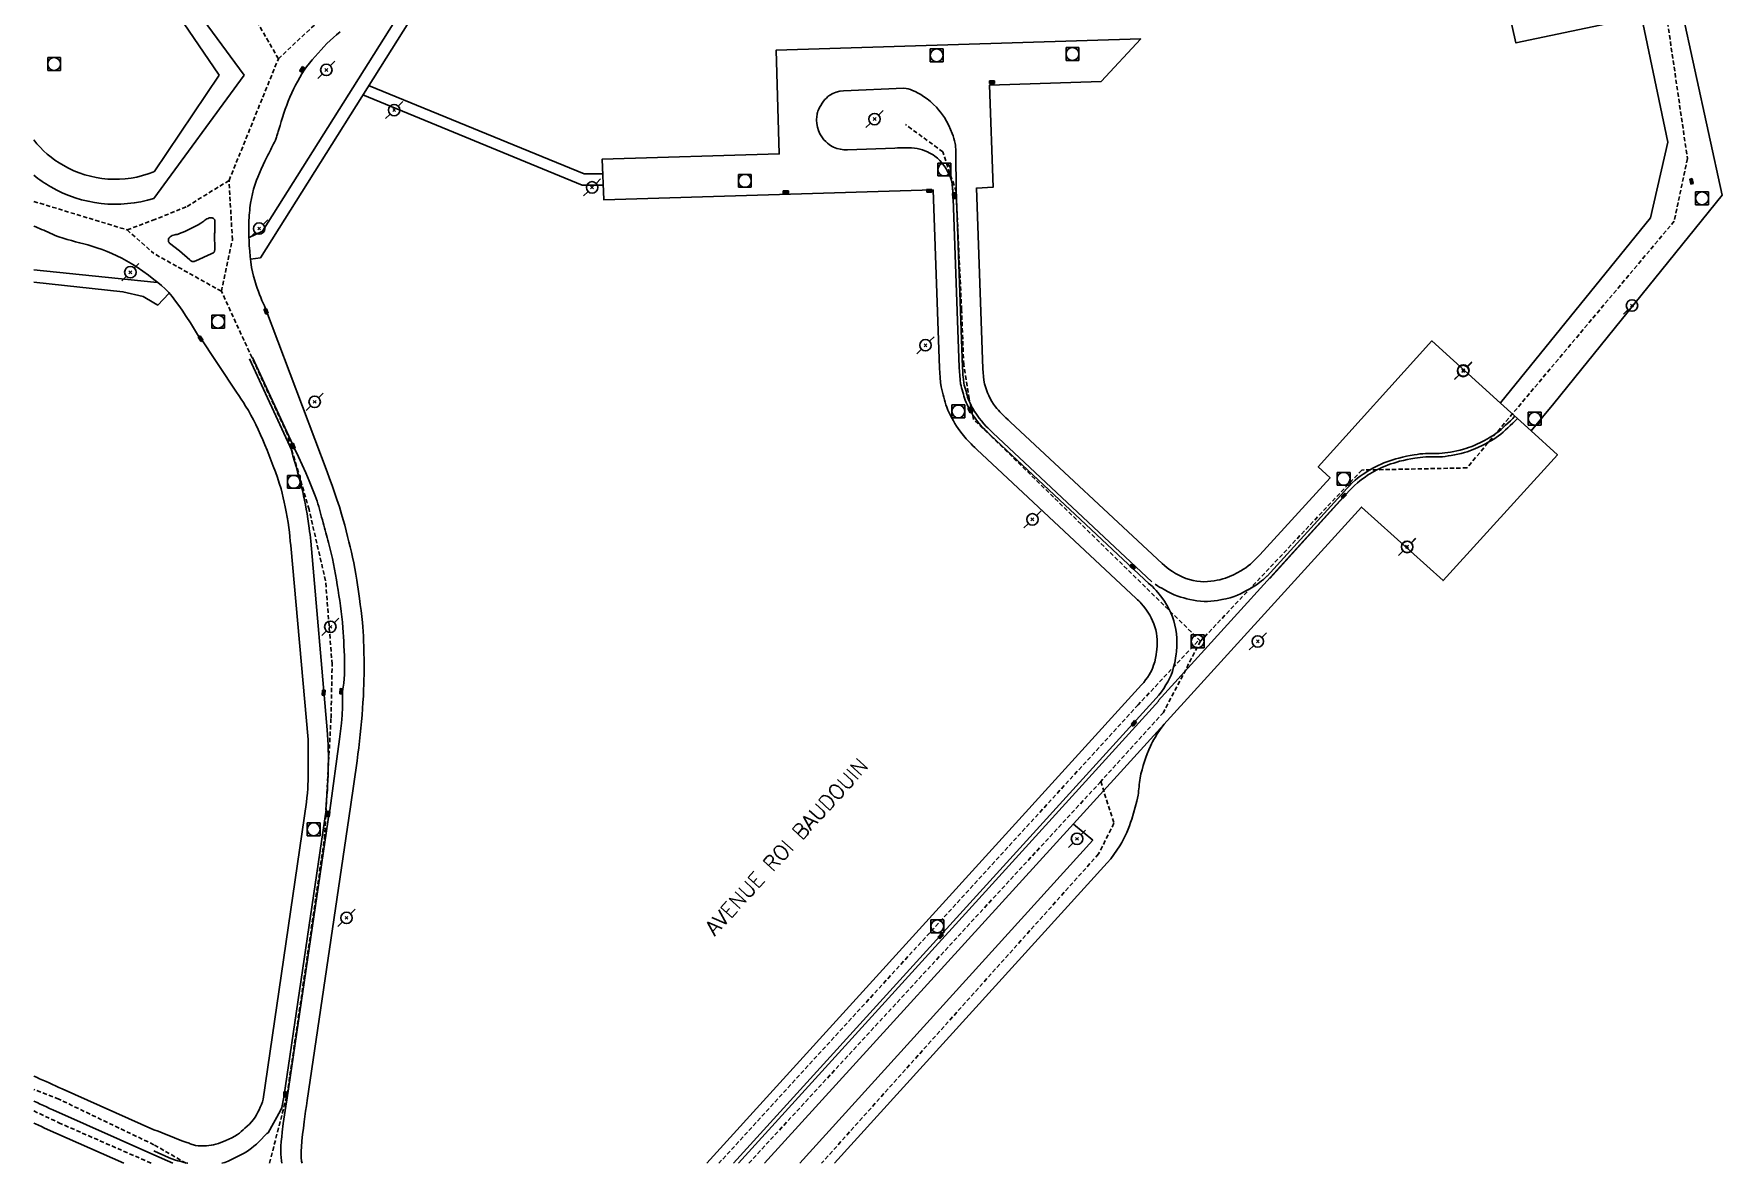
# Model space of a CAD drawing. Header units: millimetres. Extents: x 157000 to 158001, y 157000 to 158002.
# Drawn here: x 157000 to 157196.8, y 157000 to 157131.6 of the extents above; entities that cross this region are included whole.
import ezdxf

# ---------------------------------------------------------------- set-up
doc = ezdxf.new("R2010")
doc.units = ezdxf.units.MM
doc.linetypes.add('DASHED', pattern=[0.75, 0.5, -0.25])
doc.layers.get('0').update_dxf_attribs({"linetype": 'CONTINUOUS'})
for name, color, linetype in [('W0001', 6, 'DASHED'), ('W0008', 7, 'CONTINUOUS'), ('W0051', 7, 'CONTINUOUS'), ('W0071', 7, 'CONTINUOUS'), ('W0330', 7, 'CONTINUOUS'), ('W0401', 7, 'CONTINUOUS'), ('W0420', 7, 'CONTINUOUS'), ('W0473', 7, 'CONTINUOUS'), ('W0989', 7, 'CONTINUOUS')]:
    doc.layers.add(name, color=color, linetype=linetype)
doc.styles.get("Standard").update_dxf_attribs({"font": 'romans.shx', "width": 0.85})

# ---------------------------------------------------------------- blocks, each defined once
blk = doc.blocks.new('T473')
for p, q in [((-0.166667, 0.166667), (0.166667, -0.166667)), ((-0.166667, -0.166667), (0.166667, 0.166667)), ((0.500001, 0.500001), (1.000002, 1.000002)), ((-1.000002, -1.000002), (-0.500001, -0.500001))]:
    blk.add_line(p, q)
blk.add_ellipse((0, 0), major_axis=(0.471405, 0.471405), ratio=1, start_param=5.4977871438, end_param=11.780972451)
blk = doc.blocks.new('T420')
for p, q in [((0.75, 0.75), (-0.75, 0.75)), ((-0.75, 0.75), (-0.75, -0.75)), ((0.75, 0.75), (0.75, -0.75)), ((0.75, -0.75), (-0.75, -0.75))]:
    blk.add_line(p, q)
blk.add_ellipse((0, 0), major_axis=(-0.53, 0.53), ratio=1, start_param=3.926991, end_param=10.210176)
blk = doc.blocks.new('T401')
for p, q in [((-0.3, 0.3), (0, 0.3)), ((-0.3, -0.25), (-0.3, 0.3)), ((-0.3, 0.15), (0, 0.15)), ((-0.3, 0), (0, 0)), ((0, 0.3), (0, -0.25)), ((-0.3, -0.15), (0, -0.15)), ((-0.3, -0.25), (-0.3, -0.3)), ((-0.3, -0.3), (0, -0.3)), ((0, -0.3), (0, -0.25))]:
    blk.add_line(p, q)

msp = doc.modelspace()

# ---------------------------------------------------------------- linework, layer by layer
at = {"layer": 'W0001'}
for points in [[(157179.63, 157171), (157183.56, 157151.21), (157190.34, 157133.69), (157192.76, 157117.08), (157191.23, 157109.79), (157167.07, 157081.03), (157154.8, 157080.78), (157136.01, 157060.84)], [(157028.51, 157128.71), (157045.98, 157145.04)], [(157028.51, 157128.71), (157021.61, 157140.72)], [(157022.76, 157114.52), (157028.51, 157128.71)], [(157136.01, 157060.84), (157111.73, 157084.61), (157109.55, 157086.66), (157109.04, 157089.09), (157108.4, 157093.05), (157108.15, 157099.44), (157107.51, 157113.24), (157105.97, 157117.85), (157101.63, 157121.04)], [(157022.76, 157114.52), (157017.78, 157111.45), (157014, 157109.93)], [(157021.87, 157101.61), (157023.15, 157107.62), (157022.76, 157114.52)], [(157000, 157112.08), (157010.88, 157108.77)], [(157010.88, 157108.77), (157014, 157109.93)], [(157010.88, 157108.77), (157014, 157106.01)], [(157021.87, 157101.61), (157014, 157106.01)], [(157027.48, 157000), (157029.54, 157008.05), (157033.88, 157037.83), (157034.65, 157051.89), (157034.78, 157058.15), (157034.01, 157067.87), (157032.09, 157076.18), (157029.54, 157085), (157021.87, 157101.61)], [(157135.68, 157060.82), (157128.73, 157053.42), (157091.79, 157013.03), (157080.18, 157000.34), (157079.87, 157000)], [(157136.01, 157060.84), (157131.67, 157052.53), (157124.38, 157044.48)], [(157083.35, 157000), (157124.38, 157044.48)], [(157124.38, 157044.48), (157125.91, 157039.62), (157124.12, 157036.04), (157091.83, 157000)], [(157014, 157002.16), (157002.91, 157007.47), (157000, 157008.59)], [(157000, 157006.1), (157002.91, 157004.72), (157013.69, 157000)], [(157017.75, 157000), (157014, 157002.16)]]:
    msp.add_lwpolyline(points, dxfattribs=at)
at = {"layer": 'W0008'}
for points in [[(157187.84, 157154.04), (157168.44, 157149.81), (157172.76, 157130.56), (157187.4, 157133.62), (157190.48, 157118.98), (157188.47, 157110.16), (157170.99, 157088.6)], [(157177.18, 157088.54), (157196.82, 157112.82), (157192.04, 157134.74), (157187.83, 157154.06)], [(157024.54, 157126.79), (157014.01, 157141.14)], [(157027.02, 157099.57), (157026.88, 157099.9), (157026.74, 157100.22), (157026.6, 157100.55), (157026.47, 157100.88), (157026.33, 157101.24), (157026.18, 157101.6), (157026.05, 157101.97), (157025.92, 157102.34), (157025.77, 157102.85), (157025.63, 157103.36), (157025.5, 157103.88), (157025.39, 157104.4), (157025.3, 157105.03), (157025.23, 157105.67), (157025.17, 157106.3), (157025.12, 157106.94), (157025.09, 157107.46), (157025.07, 157107.98), (157025.06, 157108.5), (157025.06, 157109.02), (157025.06, 157109.31), (157025.07, 157109.6), (157025.08, 157109.89), (157025.1, 157110.18), (157025.12, 157110.47), (157025.14, 157110.76), (157025.17, 157111.05), (157025.2, 157111.33), (157025.28, 157111.88), (157025.38, 157112.43), (157025.5, 157112.97), (157025.63, 157113.51), (157025.74, 157113.87), (157025.85, 157114.22), (157025.98, 157114.56), (157026.12, 157114.91), (157026.31, 157115.39), (157026.51, 157115.86), (157026.73, 157116.33), (157026.94, 157116.79), (157027.05, 157117.02), (157027.16, 157117.24), (157027.28, 157117.46), (157027.39, 157117.68), (157027.51, 157117.9), (157027.62, 157118.12), (157027.73, 157118.34), (157027.84, 157118.56), (157027.95, 157118.78), (157028.06, 157119), (157028.16, 157119.23), (157028.25, 157119.46), (157028.3, 157119.58), (157028.34, 157119.71), (157028.38, 157119.84), (157028.41, 157119.97), (157028.45, 157120.09), (157028.49, 157120.22), (157028.53, 157120.35), (157028.56, 157120.48), (157028.71, 157120.95), (157028.85, 157121.41), (157029, 157121.88), (157029.15, 157122.35), (157029.32, 157122.82), (157029.49, 157123.3), (157029.67, 157123.78), (157029.86, 157124.25), (157030.07, 157124.72), (157030.29, 157125.18), (157030.52, 157125.64), (157030.77, 157126.1), (157031.01, 157126.53), (157031.26, 157126.96), (157031.53, 157127.38), (157031.81, 157127.78), (157032.13, 157128.2), (157032.46, 157128.59), (157032.81, 157128.98), (157033.15, 157129.37), (157033.49, 157129.74), (157033.83, 157130.11), (157034.18, 157130.48), (157034.54, 157130.83), (157034.92, 157131.18), (157035.3, 157131.51), (157035.7, 157131.83)], [(157104.85, 157113.44), (157066.46, 157112.26), (157066.24, 157117), (157086.89, 157117.62), (157086.52, 157129.7), (157129.04, 157131.03), (157124.42, 157126.07), (157111.4, 157125.62), (157111.82, 157113.73), (157109.9, 157113.63)], [(157014, 157112.44), (157024.54, 157126.79)], [(157128.49, 157065.8), (157109.94, 157083.17), (157109.71, 157083.39), (157109.48, 157083.6), (157109.26, 157083.82), (157109.04, 157084.05), (157108.7, 157084.43), (157108.38, 157084.82), (157108.06, 157085.21), (157107.76, 157085.62), (157107.57, 157085.9), (157107.38, 157086.2), (157107.2, 157086.5), (157107.04, 157086.8), (157106.87, 157087.12), (157106.7, 157087.44), (157106.55, 157087.77), (157106.42, 157088.11), (157106.32, 157088.39), (157106.23, 157088.68), (157106.15, 157088.98), (157106.08, 157089.27), (157105.99, 157089.56), (157105.91, 157089.86), (157105.84, 157090.16), (157105.78, 157090.46), (157105.7, 157091), (157105.64, 157091.55), (157105.6, 157092.1), (157105.58, 157092.65), (157104.84, 157113.43)], [(157130.33, 157067.76), (157111.78, 157085.13), (157111.59, 157085.31), (157111.39, 157085.49), (157111.2, 157085.68), (157111.02, 157085.87), (157110.74, 157086.18), (157110.47, 157086.5), (157110.2, 157086.84), (157109.95, 157087.18), (157109.8, 157087.39), (157109.66, 157087.62), (157109.53, 157087.85), (157109.4, 157088.08), (157109.27, 157088.32), (157109.15, 157088.56), (157109.03, 157088.81), (157108.93, 157089.06), (157108.85, 157089.29), (157108.79, 157089.51), (157108.73, 157089.74), (157108.67, 157089.97), (157108.6, 157090.21), (157108.54, 157090.44), (157108.47, 157090.67), (157108.43, 157090.91), (157108.36, 157091.37), (157108.31, 157091.82), (157108.28, 157092.28), (157108.26, 157092.74), (157107.52, 157113.53)], [(157109.9, 157113.66), (157110.63, 157092.58), (157110.65, 157092.14), (157110.69, 157091.7), (157110.75, 157091.26), (157110.84, 157090.83), (157110.93, 157090.47), (157111.04, 157090.12), (157111.17, 157089.78), (157111.32, 157089.45), (157111.49, 157089.11), (157111.68, 157088.77), (157111.89, 157088.45), (157112.11, 157088.14), (157112.27, 157087.94), (157112.44, 157087.74), (157112.62, 157087.56), (157112.8, 157087.37), (157113.06, 157087.11), (157113.32, 157086.87), (157113.59, 157086.62), (157113.86, 157086.37), (157131.54, 157069.89), (157131.82, 157069.64), (157132.11, 157069.4), (157132.41, 157069.17), (157132.72, 157068.95), (157133.09, 157068.72), (157133.48, 157068.51), (157133.88, 157068.32), (157134.29, 157068.16), (157134.71, 157068.02), (157135.13, 157067.91), (157135.56, 157067.83), (157136, 157067.78), (157136.4, 157067.77), (157136.8, 157067.79), (157137.19, 157067.82), (157137.59, 157067.88), (157137.93, 157067.93), (157138.26, 157068), (157138.59, 157068.09), (157138.92, 157068.19), (157139.39, 157068.36), (157139.84, 157068.57), (157140.29, 157068.79), (157140.72, 157069.03), (157141.01, 157069.21), (157141.29, 157069.4), (157141.56, 157069.6), (157141.82, 157069.81), (157142.11, 157070.07), (157142.39, 157070.35), (157142.65, 157070.63), (157142.91, 157070.91), (157151.11, 157079.89), (157149.72, 157081.14), (157162.96, 157095.83), (157170.99, 157088.57)], [(157014, 157102.99), (157013.36, 157103.48), (157012.71, 157103.95), (157012.05, 157104.41), (157011.37, 157104.84), (157010.82, 157105.16), (157010.26, 157105.46), (157009.69, 157105.75), (157009.11, 157106.01), (157008.54, 157106.25), (157007.96, 157106.47), (157007.37, 157106.67), (157006.78, 157106.86), (157006.31, 157107.01), (157005.83, 157107.14), (157005.34, 157107.27), (157004.86, 157107.39), (157004.38, 157107.52), (157003.9, 157107.65), (157003.42, 157107.79), (157002.94, 157107.95), (157002.68, 157108.05), (157002.42, 157108.15), (157002.17, 157108.26), (157001.92, 157108.37), (157001.66, 157108.49), (157001.41, 157108.6), (157001.16, 157108.72), (157000.9, 157108.83), (157000.24, 157109.11), (157000, 157109.21)], [(157019.22, 157096.39), (157018.75, 157097.16), (157018.27, 157097.92), (157017.78, 157098.67), (157017.28, 157099.41), (157016.91, 157099.94), (157016.54, 157100.47), (157016.15, 157100.99), (157015.73, 157101.48), (157015.32, 157101.89), (157014.89, 157102.27), (157014.45, 157102.63), (157014, 157102.99)], [(157027, 157099.6), (157034.19, 157080.59), (157034.49, 157079.79), (157034.78, 157078.98), (157035.07, 157078.17), (157035.34, 157077.36), (157035.49, 157076.93), (157035.63, 157076.5), (157035.76, 157076.07), (157035.89, 157075.64), (157036.08, 157074.99), (157036.25, 157074.34), (157036.41, 157073.69), (157036.58, 157073.03), (157036.73, 157072.43), (157036.88, 157071.83), (157037.03, 157071.22), (157037.17, 157070.61), (157037.3, 157069.95), (157037.43, 157069.29), (157037.54, 157068.63), (157037.66, 157067.96), (157037.74, 157067.42), (157037.82, 157066.88), (157037.9, 157066.34), (157037.97, 157065.8), (157038.06, 157065.11), (157038.15, 157064.41), (157038.23, 157063.72), (157038.3, 157063.02), (157038.35, 157062.49), (157038.39, 157061.95), (157038.42, 157061.42), (157038.45, 157060.88), (157038.47, 157060.17), (157038.49, 157059.45), (157038.5, 157058.74), (157038.5, 157058.03), (157038.5, 157057.48), (157038.5, 157056.93), (157038.49, 157056.38), (157038.48, 157055.84), (157038.45, 157055.12), (157038.42, 157054.41), (157038.37, 157053.7), (157038.33, 157052.99), (157038.27, 157052.23), (157038.21, 157051.47), (157038.14, 157050.71), (157038.06, 157049.96), (157037.98, 157049.19), (157037.88, 157048.42), (157037.79, 157047.66), (157037.68, 157046.89), (157036.92, 157041.54), (157031.87, 157007.31), (157031.78, 157006.68), (157031.69, 157006.06), (157031.61, 157005.44), (157031.53, 157004.82), (157031.43, 157004.08), (157031.33, 157003.34), (157031.25, 157002.6), (157031.19, 157001.86), (157031.17, 157001.45), (157031.16, 157001.05), (157031.17, 157000.65), (157031.22, 157000.24), (157031.27, 157000)], [(157031.79, 157042.08), (157031.84, 157042.6), (157031.89, 157043.13), (157031.93, 157043.65), (157031.96, 157044.18), (157031.97, 157044.54), (157031.98, 157044.91), (157031.98, 157045.27), (157031.98, 157045.63), (157031.98, 157046), (157031.98, 157046.36), (157031.98, 157046.73), (157031.98, 157047.09), (157031.99, 157047.67), (157032, 157048.24), (157032, 157048.82), (157031.97, 157049.39), (157029.95, 157071.97), (157029.9, 157072.5), (157029.86, 157073.02), (157029.8, 157073.55), (157029.74, 157074.07), (157029.64, 157074.68), (157029.53, 157075.29), (157029.41, 157075.9), (157029.29, 157076.51), (157029.18, 157077.03), (157029.08, 157077.55), (157028.96, 157078.07), (157028.83, 157078.58), (157028.62, 157079.25), (157028.4, 157079.92), (157028.16, 157080.58), (157027.92, 157081.24), (157027.68, 157081.86), (157027.45, 157082.47), (157027.2, 157083.09), (157026.95, 157083.7), (157026.7, 157084.3), (157026.44, 157084.9), (157026.17, 157085.49), (157025.89, 157086.08), (157025.61, 157086.63), (157025.32, 157087.17), (157025.02, 157087.71), (157024.7, 157088.23), (157024.44, 157088.65), (157024.17, 157089.05), (157023.9, 157089.46), (157023.63, 157089.86), (157019.28, 157096.41)], [(157177.18, 157088.54), (157174.55, 157085.33), (157177.61, 157082.54), (157164.27, 157067.89), (157154.77, 157076.47), (157121.2, 157039.54), (157085.18, 157000)], [(157129.13, 157055.76), (157129.38, 157056.03), (157129.6, 157056.32), (157129.82, 157056.62), (157130.02, 157056.93), (157130.17, 157057.2), (157130.31, 157057.47), (157130.43, 157057.75), (157130.54, 157058.03), (157130.66, 157058.43), (157130.76, 157058.84), (157130.83, 157059.24), (157130.89, 157059.65), (157130.91, 157059.82), (157130.93, 157059.99), (157130.94, 157060.16), (157130.95, 157060.34), (157130.96, 157060.51), (157130.96, 157060.68), (157130.96, 157060.85), (157130.95, 157061.02), (157130.92, 157061.4), (157130.86, 157061.78), (157130.79, 157062.15), (157130.69, 157062.52), (157130.57, 157062.87), (157130.42, 157063.21), (157130.26, 157063.55), (157130.08, 157063.87), (157129.86, 157064.23), (157129.62, 157064.57), (157129.37, 157064.9), (157129.1, 157065.22), (157128.96, 157065.37), (157128.81, 157065.52), (157128.65, 157065.66), (157128.49, 157065.8)], [(157035.65, 157049.41), (157035.76, 157050.34), (157035.86, 157051.28), (157035.94, 157052.22), (157035.99, 157053.16), (157036, 157053.39), (157035.99, 157053.62), (157035.99, 157053.84), (157035.98, 157054.07), (157035.97, 157054.3), (157035.97, 157054.53), (157035.97, 157054.76), (157035.99, 157054.99), (157036.02, 157055.23), (157036.05, 157055.46), (157036.1, 157055.7), (157036.16, 157055.93)], [(157078.45, 157000), (157129.14, 157055.74)], [(157082.15, 157000), (157131.16, 157053.9)], [(157093.33, 157000), (157125.14, 157035.02), (157125.54, 157035.48), (157125.91, 157035.98), (157126.26, 157036.48), (157126.59, 157037), (157126.82, 157037.38), (157127.03, 157037.77), (157127.23, 157038.16), (157127.42, 157038.56), (157127.58, 157038.93), (157127.72, 157039.31), (157127.86, 157039.7), (157127.98, 157040.09), (157128.19, 157040.78), (157128.39, 157041.48), (157128.57, 157042.18), (157128.72, 157042.89), (157128.76, 157043.14), (157128.79, 157043.38), (157128.82, 157043.63), (157128.84, 157043.88), (157128.86, 157044.12), (157128.89, 157044.37), (157128.92, 157044.62), (157128.96, 157044.86), (157129.06, 157045.36), (157129.19, 157045.85), (157129.32, 157046.33), (157129.47, 157046.81), (157129.62, 157047.27), (157129.79, 157047.72), (157129.97, 157048.16), (157130.16, 157048.6), (157130.28, 157048.86), (157130.42, 157049.12), (157130.56, 157049.37), (157130.71, 157049.62), (157130.96, 157050.02), (157131.22, 157050.42), (157131.49, 157050.8), (157131.77, 157051.18)], [(157031.79, 157042.08), (157026.75, 157007.48)], [(157089.31, 157000), (157123.44, 157037.64), (157121.18, 157039.51)], [(157014, 157003.91), (157003.3, 157008.67), (157002.93, 157008.84), (157002.55, 157009.01), (157002.18, 157009.18), (157001.81, 157009.35), (157001.43, 157009.52), (157001.06, 157009.69), (157000.68, 157009.85), (157000.3, 157010.01), (157000, 157010.13)], [(157014, 157000.99), (157002.21, 157006.23), (157001.85, 157006.39), (157001.48, 157006.56), (157001.12, 157006.73), (157000.75, 157006.89), (157000.39, 157007.06), (157000.02, 157007.22), (157000, 157007.23)], [(157014, 157003.91), (157014.49, 157003.73), (157014.97, 157003.54), (157015.44, 157003.34), (157015.92, 157003.14), (157016.39, 157002.94), (157016.87, 157002.75), (157017.36, 157002.57), (157017.85, 157002.4), (157017.98, 157002.36), (157018.1, 157002.32), (157018.22, 157002.27), (157018.35, 157002.23), (157018.47, 157002.18), (157018.6, 157002.14), (157018.73, 157002.11), (157018.86, 157002.08), (157019.18, 157002.04), (157019.49, 157002.02), (157019.81, 157002.02), (157020.13, 157002.04), (157020.41, 157002.06), (157020.69, 157002.1), (157020.96, 157002.15), (157021.23, 157002.21), (157021.53, 157002.3), (157021.82, 157002.41), (157022.11, 157002.53), (157022.39, 157002.66), (157022.74, 157002.81), (157023.08, 157002.97), (157023.42, 157003.14), (157023.74, 157003.34), (157023.97, 157003.5), (157024.19, 157003.69), (157024.4, 157003.88), (157024.6, 157004.07), (157024.87, 157004.31), (157025.13, 157004.56), (157025.39, 157004.81), (157025.62, 157005.09), (157025.81, 157005.36), (157025.97, 157005.65), (157026.12, 157005.94), (157026.27, 157006.23), (157026.4, 157006.54), (157026.53, 157006.85), (157026.65, 157007.16), (157026.75, 157007.48)], [(157010.49, 157000), (157001.27, 157004.1), (157000.91, 157004.26), (157000.55, 157004.42), (157000.19, 157004.59), (157000, 157004.68)], [(157026.23, 157002.48), (157027.17, 157003.47)]]:
    msp.add_lwpolyline(points, dxfattribs=at)
msp.add_lwpolyline([(157000, 157115.14, 0.040074), (157001.98, 157113.77, 0.209541), (157014, 157112.44)], format="xyb", dxfattribs=at)
msp.add_lwpolyline([(157018.18, 157105.27), (157018.24, 157105.22), (157018.31, 157105.17), (157018.38, 157105.12), (157018.46, 157105.09), (157018.57, 157105.08), (157018.68, 157105.1), (157018.78, 157105.13), (157018.88, 157105.17), (157020.67, 157105.96), (157020.76, 157106), (157020.85, 157106.04), (157020.94, 157106.09), (157021.01, 157106.17), (157021.04, 157106.21), (157021.06, 157106.26), (157021.07, 157106.31), (157021.08, 157106.36), (157021.09, 157106.41), (157021.09, 157106.46), (157021.09, 157106.51), (157021.1, 157106.56), (157021.11, 157106.74), (157021.11, 157106.92), (157021.11, 157107.1), (157021.09, 157107.28), (157021.08, 157107.46), (157021.07, 157107.63), (157021.06, 157107.81), (157021.06, 157107.99), (157021.07, 157108.11), (157021.07, 157108.22), (157021.08, 157108.34), (157021.09, 157108.45), (157021.1, 157108.56), (157021.11, 157108.68), (157021.11, 157108.79), (157021.11, 157108.91), (157021.11, 157109.82), (157021.09, 157109.92), (157021.04, 157110.01), (157020.97, 157110.08), (157020.89, 157110.13), (157020.79, 157110.17), (157020.68, 157110.19), (157020.57, 157110.18), (157020.46, 157110.16), (157020.32, 157110.11), (157020.18, 157110.05), (157020.05, 157109.97), (157019.93, 157109.88), (157019.82, 157109.8), (157019.7, 157109.71), (157019.58, 157109.62), (157019.46, 157109.55), (157019.15, 157109.37), (157018.84, 157109.2), (157018.53, 157109.04), (157018.22, 157108.88), (157017.92, 157108.74), (157017.61, 157108.59), (157017.3, 157108.46), (157016.99, 157108.33), (157016.85, 157108.28), (157016.71, 157108.24), (157016.57, 157108.21), (157016.43, 157108.18), (157016.28, 157108.15), (157016.14, 157108.1), (157016.01, 157108.03), (157015.88, 157107.94), (157015.81, 157107.87), (157015.75, 157107.79), (157015.71, 157107.7), (157015.69, 157107.59), (157015.69, 157107.49), (157015.72, 157107.39), (157015.77, 157107.3), (157015.84, 157107.22), (157016.99, 157106.31)], close=True, dxfattribs=at)
at = {"layer": 'W0051'}
for points in [[(157067.05, 157151.41), (157066.19, 157150.87), (157065.32, 157150.33), (157064.45, 157149.8), (157063.58, 157149.26), (157063.1, 157148.97), (157062.61, 157148.67), (157062.13, 157148.38), (157061.65, 157148.09), (157061.17, 157147.79), (157060.68, 157147.5), (157060.21, 157147.2), (157059.73, 157146.9), (157055.81, 157144.42), (157049.02, 157139.91), (157047.95, 157139.01), (157046.68, 157137.72), (157045.88, 157136.48), (157026.42, 157105.5), (157025.27, 157105.36)], [(157046.13, 157139.52), (157026.68, 157108.62), (157025.04, 157107.83)], [(157000, 157104.12), (157014, 157102.66)], [(157000, 157102.69), (157010.39, 157101.56), (157012.75, 157101.01), (157014, 157100.28)], [(157014, 157102.66), (157014.42, 157102.62)], [(157014, 157100.28), (157014.46, 157100.01), (157015.74, 157101.35)]]:
    msp.add_lwpolyline(points, dxfattribs=at)
at = {"layer": 'W0071'}
for points in [[(157066.45, 157113.98), (157063.91, 157113.99), (157038.34, 157124.49)], [(157039.02, 157125.61), (157064.15, 157115.28), (157066.38, 157115.29)]]:
    msp.add_lwpolyline(points, dxfattribs=at)
at = {"layer": 'W0330'}
for points in [[(157021.63, 157126.79), (157013.95, 157138.08)], [(157014.03, 157115.54), (157021.63, 157126.79)], [(157130.06, 157067.48), (157111.52, 157084.85), (157111.32, 157085.03), (157111.12, 157085.22), (157110.92, 157085.41), (157110.73, 157085.61), (157110.45, 157085.93), (157110.16, 157086.26), (157109.89, 157086.6), (157109.64, 157086.95), (157109.48, 157087.18), (157109.33, 157087.41), (157109.19, 157087.65), (157109.06, 157087.89), (157108.92, 157088.15), (157108.79, 157088.4), (157108.67, 157088.66), (157108.57, 157088.92), (157108.49, 157089.16), (157108.42, 157089.4), (157108.36, 157089.63), (157108.29, 157089.87), (157108.23, 157090.11), (157108.16, 157090.35), (157108.09, 157090.6), (157108.04, 157090.84), (157107.98, 157091.31), (157107.93, 157091.78), (157107.9, 157092.26), (157107.88, 157092.73), (157107.14, 157113.51)], [(157025.14, 157093.74), (157030.07, 157083.06)], [(157025.51, 157093.91), (157030.43, 157083.23)], [(157170.99, 157088.57), (157174.55, 157085.33)], [(157172.66, 157087.08), (157172.39, 157086.8), (157172.12, 157086.52), (157171.84, 157086.25), (157171.55, 157085.99), (157171.29, 157085.75), (157171.03, 157085.52), (157170.76, 157085.29), (157170.48, 157085.08), (157170.23, 157084.9), (157169.97, 157084.73), (157169.7, 157084.57), (157169.44, 157084.42), (157169.04, 157084.2), (157168.64, 157084), (157168.23, 157083.8), (157167.82, 157083.62), (157167.53, 157083.5), (157167.24, 157083.4), (157166.95, 157083.3), (157166.65, 157083.21), (157166.28, 157083.11), (157165.9, 157083.02), (157165.53, 157082.94), (157165.15, 157082.87), (157164.82, 157082.82), (157164.49, 157082.77), (157164.17, 157082.73), (157163.84, 157082.71), (157163.64, 157082.7), (157163.44, 157082.7), (157163.24, 157082.7), (157163.04, 157082.7), (157162.84, 157082.71), (157162.64, 157082.71), (157162.43, 157082.71), (157162.23, 157082.7), (157161.9, 157082.68), (157161.57, 157082.65), (157161.24, 157082.61), (157160.91, 157082.56), (157160.46, 157082.48), (157160, 157082.39), (157159.56, 157082.29), (157159.11, 157082.18), (157158.76, 157082.09), (157158.42, 157081.98), (157158.07, 157081.87), (157157.73, 157081.74), (157157.39, 157081.61), (157157.05, 157081.47), (157156.72, 157081.31), (157156.39, 157081.15), (157156.1, 157081), (157155.82, 157080.84), (157155.54, 157080.67), (157155.27, 157080.5), (157154.95, 157080.29), (157154.63, 157080.07), (157154.32, 157079.84), (157154.03, 157079.59), (157153.69, 157079.28), (157153.36, 157078.95), (157153.04, 157078.62), (157152.73, 157078.28), (157143.77, 157068.43)], [(157172.95, 157086.8), (157172.68, 157086.52), (157172.4, 157086.24), (157172.11, 157085.96), (157171.82, 157085.69), (157171.56, 157085.45), (157171.28, 157085.21), (157171.01, 157084.97), (157170.72, 157084.75), (157170.46, 157084.57), (157170.19, 157084.39), (157169.91, 157084.23), (157169.63, 157084.07), (157169.23, 157083.85), (157168.82, 157083.64), (157168.4, 157083.44), (157167.98, 157083.25), (157167.68, 157083.13), (157167.38, 157083.02), (157167.07, 157082.92), (157166.76, 157082.83), (157166.38, 157082.72), (157165.99, 157082.63), (157165.61, 157082.55), (157165.22, 157082.48), (157164.88, 157082.42), (157164.54, 157082.37), (157164.2, 157082.33), (157163.86, 157082.31), (157163.66, 157082.3), (157163.46, 157082.3), (157163.26, 157082.3), (157163.06, 157082.3), (157162.86, 157082.31), (157162.66, 157082.31), (157162.46, 157082.31), (157162.26, 157082.3), (157161.93, 157082.28), (157161.61, 157082.25), (157161.29, 157082.21), (157160.97, 157082.16), (157160.53, 157082.09), (157160.09, 157082), (157159.65, 157081.9), (157159.21, 157081.8), (157158.87, 157081.7), (157158.54, 157081.6), (157158.2, 157081.49), (157157.87, 157081.37), (157157.54, 157081.24), (157157.22, 157081.1), (157156.89, 157080.95), (157156.57, 157080.8), (157156.3, 157080.65), (157156.02, 157080.5), (157155.75, 157080.33), (157155.48, 157080.17), (157155.18, 157079.96), (157154.87, 157079.75), (157154.58, 157079.52), (157154.29, 157079.29), (157153.96, 157078.99), (157153.64, 157078.67), (157153.33, 157078.34), (157153.03, 157078.01), (157144.07, 157068.16)], [(157030.03, 157083.06), (157030.21, 157082.44), (157030.4, 157081.82), (157030.58, 157081.2), (157030.75, 157080.57), (157030.91, 157080), (157031.06, 157079.43), (157031.21, 157078.86), (157031.35, 157078.28), (157031.46, 157077.77), (157031.57, 157077.25), (157031.67, 157076.73), (157031.77, 157076.21), (157031.86, 157075.66), (157031.95, 157075.11), (157032.03, 157074.56), (157032.11, 157074), (157032.16, 157073.63), (157032.21, 157073.26), (157032.25, 157072.88), (157032.29, 157072.51), (157034.2, 157050.5), (157034.25, 157049.91), (157034.29, 157049.33), (157034.32, 157048.74), (157034.33, 157048.16), (157034.34, 157047.57), (157034.34, 157046.98), (157034.33, 157046.39), (157034.32, 157045.81), (157034.3, 157045.23), (157034.28, 157044.65), (157034.25, 157044.06), (157034.22, 157043.48), (157034.18, 157042.91), (157034.14, 157042.33), (157034.1, 157041.75), (157034.06, 157041.17)], [(157030.44, 157083.23), (157030.87, 157082.31), (157031.3, 157081.39), (157031.7, 157080.46), (157032.1, 157079.53), (157032.34, 157078.94), (157032.58, 157078.36), (157032.81, 157077.77), (157033.02, 157077.17), (157033.12, 157076.86), (157033.21, 157076.54), (157033.3, 157076.23), (157033.39, 157075.91), (157033.47, 157075.59), (157033.55, 157075.27), (157033.64, 157074.96), (157033.72, 157074.64), (157033.8, 157074.35), (157033.89, 157074.06), (157033.97, 157073.77), (157034.05, 157073.48), (157034.13, 157073.19), (157034.21, 157072.9), (157034.29, 157072.61), (157034.37, 157072.32), (157034.53, 157071.7), (157034.68, 157071.09), (157034.82, 157070.47), (157034.95, 157069.85), (157035.07, 157069.23), (157035.18, 157068.62), (157035.28, 157068), (157035.38, 157067.39), (157035.48, 157066.78), (157035.57, 157066.17), (157035.66, 157065.56), (157035.75, 157064.95), (157035.83, 157064.31), (157035.91, 157063.67), (157035.97, 157063.04), (157036.03, 157062.4), (157036.07, 157061.88), (157036.11, 157061.35), (157036.13, 157060.82), (157036.16, 157060.3), (157036.18, 157059.71), (157036.21, 157059.13), (157036.22, 157058.54), (157036.23, 157057.95), (157036.22, 157057.45), (157036.21, 157056.94), (157036.18, 157056.43), (157036.16, 157055.93)], [(157131.08, 157053.87), (157153.02, 157078.04)], [(157130.83, 157054.2), (157131.14, 157054.56), (157131.44, 157054.94), (157131.72, 157055.33), (157131.98, 157055.74), (157132.2, 157056.11), (157132.39, 157056.5), (157132.57, 157056.89), (157132.72, 157057.29), (157132.87, 157057.8), (157133, 157058.31), (157133.1, 157058.84), (157133.17, 157059.36), (157133.2, 157059.59), (157133.22, 157059.81), (157133.24, 157060.04), (157133.25, 157060.26), (157133.26, 157060.49), (157133.26, 157060.72), (157133.26, 157060.94), (157133.25, 157061.17), (157133.2, 157061.68), (157133.13, 157062.19), (157133.02, 157062.7), (157132.89, 157063.2), (157132.72, 157063.67), (157132.53, 157064.14), (157132.31, 157064.59), (157132.07, 157065.03), (157131.79, 157065.48), (157131.49, 157065.91), (157131.17, 157066.33), (157130.83, 157066.73), (157130.61, 157066.97), (157130.39, 157067.19), (157130.16, 157067.4), (157129.92, 157067.6)], [(157143.77, 157068.44), (157143.55, 157068.23), (157143.33, 157068.04), (157143.1, 157067.85), (157142.87, 157067.67), (157142.51, 157067.41), (157142.14, 157067.18), (157141.76, 157066.95), (157141.38, 157066.73), (157141.03, 157066.54), (157140.67, 157066.35), (157140.3, 157066.18), (157139.93, 157066.03), (157139.45, 157065.89), (157138.97, 157065.77), (157138.49, 157065.68), (157138, 157065.59), (157137.61, 157065.54), (157137.22, 157065.49), (157136.83, 157065.46), (157136.43, 157065.45), (157136.01, 157065.48), (157135.59, 157065.54), (157135.17, 157065.62), (157134.75, 157065.7), (157134.4, 157065.78), (157134.05, 157065.87), (157133.7, 157065.97), (157133.36, 157066.09), (157132.95, 157066.25), (157132.55, 157066.44), (157132.15, 157066.64), (157131.76, 157066.85), (157131.5, 157067), (157131.23, 157067.15), (157130.97, 157067.3), (157130.71, 157067.47)], [(157035.99, 157053.16), (157036.02, 157053.2)], [(157081.56, 157000), (157130.84, 157054.2)], [(157035.65, 157049.41), (157034.51, 157041.11)], [(157034.07, 157041.17), (157029.15, 157007.68)], [(157034.46, 157041.11), (157029.54, 157007.62)], [(157029.15, 157007.68), (157029.09, 157007.29), (157029.01, 157006.89), (157028.9, 157006.51), (157028.76, 157006.13), (157027.32, 157003.54)], [(157029.54, 157007.62), (157029.37, 157006.63), (157029.21, 157005.63), (157029.08, 157004.62), (157028.96, 157003.62), (157028.9, 157003.08), (157028.84, 157002.53), (157028.81, 157001.99), (157028.79, 157001.44), (157028.8, 157001.06), (157028.82, 157000.67), (157028.86, 157000.29), (157028.9, 157000)], [(157026.23, 157002.48), (157025.96, 157002.23), (157025.67, 157001.98), (157025.39, 157001.74), (157025.08, 157001.52), (157024.78, 157001.32), (157024.46, 157001.14), (157024.14, 157000.97), (157023.82, 157000.81), (157023.44, 157000.61), (157023.05, 157000.42), (157022.67, 157000.25), (157022.27, 157000.1), (157021.93, 157000)], [(157027.17, 157003.47), (157027.32, 157003.54)], [(157017.95, 157000), (157017.93, 157000.01), (157017.55, 157000.09), (157017.17, 157000.19), (157016.79, 157000.29), (157016.42, 157000.4), (157015.8, 157000.63), (157015.19, 157000.89), (157014.59, 157001.16), (157014, 157001.44)], [(157014, 157000.99), (157016.22, 157000)]]:
    msp.add_lwpolyline(points, dxfattribs=at)
msp.add_lwpolyline([(157094.85, 157118.08), (157094.43, 157118.09), (157094.02, 157118.16), (157093.61, 157118.26), (157093.22, 157118.41), (157092.97, 157118.54), (157092.73, 157118.7), (157092.51, 157118.87), (157092.31, 157119.06), (157092.11, 157119.27), (157091.93, 157119.48), (157091.78, 157119.71), (157091.64, 157119.96), (157091.48, 157120.34), (157091.36, 157120.74), (157091.28, 157121.15), (157091.25, 157121.56), (157091.25, 157121.72), (157091.26, 157121.87), (157091.27, 157122.02), (157091.3, 157122.17), (157091.33, 157122.32), (157091.37, 157122.46), (157091.41, 157122.61), (157091.46, 157122.75), (157091.58, 157123.02), (157091.73, 157123.28), (157091.89, 157123.52), (157092.07, 157123.75), (157092.23, 157123.95), (157092.39, 157124.13), (157092.58, 157124.3), (157092.78, 157124.45), (157093.15, 157124.65), (157093.54, 157124.82), (157093.96, 157124.94), (157094.38, 157124.99), (157101.42, 157125.27), (157101.69, 157125.26), (157101.94, 157125.2), (157102.18, 157125.11), (157102.42, 157125.02), (157102.76, 157124.88), (157103.1, 157124.71), (157103.42, 157124.53), (157103.73, 157124.33), (157104.13, 157124.04), (157104.51, 157123.72), (157104.87, 157123.39), (157105.21, 157123.05), (157105.47, 157122.77), (157105.71, 157122.48), (157105.94, 157122.18), (157106.15, 157121.87), (157106.41, 157121.42), (157106.65, 157120.95), (157106.86, 157120.47), (157107.06, 157119.99), (157107.16, 157119.71), (157107.25, 157119.42), (157107.33, 157119.13), (157107.39, 157118.84), (157107.43, 157118.62), (157107.45, 157118.4), (157107.47, 157118.18), (157107.47, 157117.96), (157107.54, 157113.11), (157107.14, 157113.07), (157107.08, 157113.73), (157107.07, 157113.94), (157107.04, 157114.14), (157107.01, 157114.34), (157106.97, 157114.54), (157106.89, 157114.77), (157106.81, 157115), (157106.71, 157115.22), (157106.6, 157115.43), (157106.49, 157115.65), (157106.37, 157115.87), (157106.24, 157116.07), (157106.1, 157116.27), (157105.86, 157116.57), (157105.6, 157116.85), (157105.33, 157117.11), (157105.04, 157117.36), (157104.83, 157117.5), (157104.61, 157117.64), (157104.39, 157117.76), (157104.16, 157117.87), (157103.88, 157117.99), (157103.59, 157118.1), (157103.29, 157118.18), (157102.99, 157118.25), (157102.65, 157118.3), (157102.31, 157118.31), (157101.97, 157118.32), (157101.64, 157118.32), (157101.32, 157118.32), (157101, 157118.32), (157100.68, 157118.31), (157100.37, 157118.3)], close=True, dxfattribs=at)
msp.add_lwpolyline([(157000, 157119.25, 0.094334), (157003.43, 157116.29, 0.229861), (157014, 157115.53)], format="xyb", dxfattribs=at)

# ---------------------------------------------------------------- block references
at = {"layer": 'W0401'}
for p, rotation in [((157031.4, 157127.38), 326.802425614665), ((157111.7, 157125.82), 270.1269365612465), ((157193.39, 157114.45), 12.30662482861631), ((157087.67, 157113.02), 270.9291832603996), ((157104.38, 157113.47), 92.18754498336959), ((157107.42, 157112.72), 2.041752091057583), ((157026.95, 157099.23), 200.7150981398569), ((157019.58, 157096.17), 33.61121428393668), ((157109.27, 157087.84), 29.20202664636996), ((157109.32, 157087.86), 29.20202664636996), ((157030.1, 157083.52), 200.7150981398569), ((157152.6, 157077.87), 136.5243792634301), ((157128.2, 157069.6), 48.84769975607765), ((157033.94, 157054.83), 357.6772863838144), ((157035.99, 157054.99), 354.9370010418703), ((157128.35, 157051.17), 321.5192708765655), ((157034.17, 157040.72), 171.7095113764822), ((157105.83, 157026.37), 317.7205279809741)]:
    msp.add_blockref('T401', p, dxfattribs=dict(at, rotation=rotation))
msp.add_blockref('T401', (157029.43, 157008.03), dxfattribs=at)
at = {"layer": 'W0420'}
for p in [(157105.25, 157129.11), (157121.08, 157129.26), (157002.37, 157128.1), (157106.14, 157115.8), (157082.89, 157114.48), (157194.47, 157112.44), (157021.49, 157098.07), (157107.77, 157087.61), (157174.95, 157086.77), (157152.68, 157079.76), (157030.31, 157079.41), (157135.68, 157060.82), (157032.62, 157038.92), (157105.33, 157027.6)]:
    msp.add_blockref('T420', p, dxfattribs=at)
at = {"layer": 'W0473'}
for p in [(157034.1, 157127.41), (157042.01, 157122.73), (157098.01, 157121.68), (157065.08, 157113.72), (157026.27, 157108.92), (157011.26, 157103.83), (157186.3, 157099.95), (157103.94, 157095.32), (157166.62, 157092.32), (157166.64, 157092.39), (157032.74, 157088.73), (157116.41, 157075.03), (157160.08, 157071.84), (157160.1, 157071.81), (157034.57, 157062.51), (157142.68, 157060.81), (157121.61, 157037.81), (157036.46, 157028.59)]:
    msp.add_blockref('T473', p, dxfattribs=at)

# ---------------------------------------------------------------- texts
at = {"layer": 'W0989'}
msp.add_text('AVENUE ROI BAUDOUIN', height=1.75, rotation=47.6658, dxfattribs=at).set_placement((157079.37, 157026.41))

doc.saveas('drawing.dxf')
